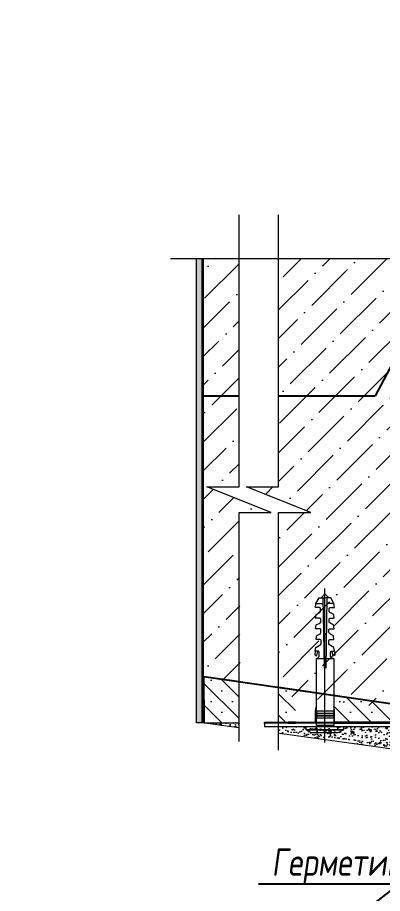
# Model space of a CAD drawing. Header units: millimetres. Extents: x -136099598 to 11807193, y 0 to 779331.
# Drawn here: x 702925 to 706241, y 211576 to 219539 of the extents above; entities that cross this region are included whole.
import ezdxf
from ezdxf import colors
from ezdxf.entities.mleader import LeaderData, LeaderLine
from ezdxf.math import Vec2, Vec3

# ---------------------------------------------------------------- set-up
doc = ezdxf.new("R2010")
doc.units = ezdxf.units.MM
doc.header["$MEASUREMENT"] = 0
doc.layers.get('0').update_dxf_attribs({"color": 250, "lineweight": 9})
doc.layers.add('!!_для разрезов', color=7, linetype='Continuous')
doc.layers.add('Тонкая', color=7, linetype='Continuous')
for name, color, linetype, lineweight in [('+АР_Размеры', 252, 'Continuous', 9), ('_Штриховки', 250, 'Continuous', 13), ('TN-СТЯЖКА', 252, 'Continuous', 15), ('АР_Отметки', 250, 'Continuous', 15), ('АР_Тонкие', 250, 'Continuous', 5), ('Рисунок', 6, 'Continuous', 35)]:
    doc.layers.add(name, color=color, linetype=linetype, lineweight=lineweight)
doc.styles.add('ISOCPEUR', font='isocpeur.ttf', dxfattribs={"width": 0.7})
doc.styles.add('Архитект', font='isocpeur.ttf', dxfattribs={"width": 0.8, "oblique": 8})

# ---------------------------------------------------------------- blocks, each defined once
blk = doc.blocks.new('_DotSmall')
at = {"color": 0, "linetype": 'ByBlock', "const_width": 0.5}
blk.add_lwpolyline([(-0.0625, 0, 1), (0.0625, 0, 1)], format="xyb", close=True, dxfattribs=at)

msp = doc.modelspace()

# ---------------------------------------------------------------- hatches: boundary and pattern name
at = {"layer": '!!_для разрезов', "linetype": 'Continuous', "lineweight": 18}
h = msp.add_hatch(dxfattribs=at)
h.set_pattern_fill('SACNCR', color=253, scale=57.83317)
h.set_pattern_definition([(135, (1672149.05, -919200.28), (97.379378, 97.379378), []), (135, (1672051.67, -919200.28), (97.379378, 97.379378), [0, -137.715236])])
h.paths.add_polyline_path([(705808.339, 213376.499), (705808.339, 213128.767), (706394.476, 213128.767), (707509.798, 213119.803), (707509.798, 213128.767)])
h.paths.add_polyline_path([(705296.614, 213451.006), (705296.614, 213130.43), (705169.186, 213130.43), (705169.186, 213128.767), (705449.706, 213128.767), (705449.706, 213428.716)])
h.paths.add_polyline_path([(704937.982, 213128.767), (704937.982, 213503.223), (704618.139, 213549.792), (704620.024, 213128.767)])
h = msp.add_hatch()
h.set_pattern_fill('AR-CONC', scale=0.578332, angle=180, style=0)
h.set_pattern_definition([(130, (3811948.04, 2301583.88), (-105.3631696, -9.2180785), [11.017219, -121.189408]), (185, (3811948.04, 2301583.88), (20.3820435, 110.4941134), [8.813775, -96.9515265]), (79.549, (3811939.26, 2301583.11), (-84.981507, 101.275532), [9.3631903, -102.9950928]), (133.8158, (3811948.04, 2301613.26), (-156.773603, -24.314411), [16.5258284, -181.784112]), (83.3644, (3811934.97, 2301611.23), (-137.298395, 143.094043), [14.0447854, -154.492639]), (188.816, (3811948.04, 2301613.26), (-137.29861, 143.0937895), [13.220663, -145.42729]), (159, (3811933.35, 2301605.91), (-87.6836915, -59.1433913), [11.017219, -121.189408]), (214, (3811933.35, 2301605.91), (-35.7420722, 106.52174), [8.813775, -96.9515265]), (108.5486, (3811926.04, 2301600.99), (-123.4255223, 47.3785857), [9.3631903, -102.9950928]), (142.5, (3811948.038, 2301583.88), (-1.78623717, 48.9008595), [0, -95.7763565, 0, -98.420489, 0, -97.3187671]), (172.5, (3811948.04, 2301583.88), (-38.6439291, 57.9376023), [0, -56.11436835, 0, -93.5729127, 0, -37.0913037]), (212.5, (3811980.795, 2301583.88), (-78.41633964, -3.31311426), [0, -36.7240631, 0, -114.5790767, 0, -152.0376211]), (222.5, (3811995.485, 2301583.88), (-85.6678015, 14.7049458), [0, -47.741282, 0, -76.0922587, 0, -107.9687454])])
h.paths.add_polyline_path([(704550.291, 213128.767), (704606.967, 213128.767), (704606.967, 217349.008), (704550.291, 217349.008)])
h = msp.add_hatch()
h.set_pattern_fill('AR-CONC', scale=0.578332, angle=180, style=0)
h.set_pattern_definition([(130, (3812724.85, 2302161.756), (-105.3631696, -9.2180785), [11.017219, -121.189408]), (185, (3812724.85, 2302161.76), (20.3820435, 110.4941134), [8.813775, -96.9515265]), (79.549, (3812716.07, 2302160.99), (-84.981507, 101.275532), [9.3631903, -102.9950928]), (133.8158, (3812724.85, 2302191.13), (-156.773603, -24.314411), [16.5258284, -181.784112]), (83.3644, (3812711.78, 2302189.11), (-137.298395, 143.094043), [14.0447854, -154.492639]), (188.816, (3812724.85, 2302191.13), (-137.29861, 143.0937895), [13.220663, -145.42729]), (159, (3812710.16, 2302183.79), (-87.6836915, -59.1433913), [11.017219, -121.189408]), (214, (3812710.16, 2302183.79), (-35.7420722, 106.52174), [8.813775, -96.9515265]), (108.5486, (3812702.85, 2302178.86), (-123.4255223, 47.3785857), [9.3631903, -102.9950928]), (142.5, (3812724.846, 2302161.756), (-1.78623717, 48.9008595), [0, -95.7763565, 0, -98.420489, 0, -97.3187671]), (172.5, (3812724.846, 2302161.756), (-38.6439291, 57.9376023), [0, -56.11436835, 0, -93.5729127, 0, -37.0913037]), (212.5, (3812757.604, 2302161.756), (-78.41633964, -3.31311426), [0, -36.7240631, 0, -114.5790767, 0, -152.0376211]), (222.5, (3812772.294, 2302161.756), (-85.6678015, 14.7049458), [0, -47.741282, 0, -76.0922587, 0, -107.9687454])])
h.paths.add_polyline_path([(704606.967, 213128.767), (704937.982, 213082.854), (704937.982, 213128.767)])
h = msp.add_hatch()
h.set_pattern_fill('AR-CONC', scale=0.578332, angle=180, style=0)
h.set_pattern_definition([(130, (3812724.85, 2302393.09), (-105.3631696, -9.2180785), [11.017219, -121.189408]), (185, (3812724.85, 2302393.09), (20.3820435, 110.4941134), [8.813775, -96.9515265]), (79.549, (3812716.07, 2302392.32), (-84.981507, 101.275532), [9.3631903, -102.9950928]), (133.8158, (3812724.85, 2302422.47), (-156.773603, -24.314411), [16.5258284, -181.784112]), (83.3644, (3812711.78, 2302420.44), (-137.298395, 143.094043), [14.0447854, -154.492639]), (188.816, (3812724.85, 2302422.47), (-137.29861, 143.0937895), [13.220663, -145.42729]), (159, (3812710.16, 2302415.12), (-87.6836915, -59.1433913), [11.017219, -121.189408]), (214, (3812710.16, 2302415.12), (-35.7420722, 106.52174), [8.813775, -96.9515265]), (108.5486, (3812702.85, 2302410.19), (-123.4255223, 47.3785857), [9.3631903, -102.9950928]), (142.5, (3812724.846, 2302393.09), (-1.78623717, 48.9008595), [0, -95.7763565, 0, -98.420489, 0, -97.3187671]), (172.5, (3812724.846, 2302393.09), (-38.6439291, 57.9376023), [0, -56.11436835, 0, -93.5729127, 0, -37.0913037]), (212.5, (3812757.604, 2302393.09), (-78.41633964, -3.31311426), [0, -36.7240631, 0, -114.5790767, 0, -152.0376211]), (222.5, (3812772.294, 2302393.09), (-85.6678015, 14.7049458), [0, -47.741282, 0, -76.0922587, 0, -107.9687454])])
h.paths.add_polyline_path([(705296.614, 213033.111), (707123.215, 212779.757), (706880.728, 213093.97), (705296.614, 213093.97)])
at = {"layer": '_Штриховки'}
h = msp.add_hatch(dxfattribs=at)
h.set_pattern_fill('ANSI36', color=256, scale=57.83317, angle=90, style=0)
h.set_pattern_definition([(225, (720107.76, 315308.2), (-357.05772, -97.37938), [459.0508, -91.81016, 0, -91.81016])])
h.paths.add_polyline_path([(704948.292, 213501.722), (704937.982, 215038.865), (705230.397, 215038.865), (704645.566, 215271.998), (704937.982, 215271.998), (704937.982, 217349.008), (704606.967, 217349.008), (704606.967, 213554.507)])
h.paths.add_polyline_path([(705296.614, 215038.865), (705296.614, 213378.309), (707509.798, 213128.767), (708438.092, 213128.767), (709129.126, 214521.39), (709129.126, 215741.546), (707596.099, 215741.546), (707509.349, 215828.296), (707596.099, 215915.045), (709129.126, 215915.045), (709129.126, 217349.008), (705296.614, 217349.008), (705296.614, 215271.998), (705004.198, 215271.998), (705589.03, 215038.865)])

# ---------------------------------------------------------------- linework, layer by layer
at = {"layer": '!!_для разрезов', "color": 251, "linetype": 'Continuous', "lineweight": 18}
for points in [[(704937.982, 213503.223), (704618.139, 213549.792), (704620.024, 213128.767), (704937.982, 213128.767)], [(705808.339, 213128.767), (706394.476, 213128.767), (706394.476, 213128.767), (707509.798, 213128.767), (705296.614, 213451.006)], [(705169.186, 213128.767), (705449.706, 213128.767)]]:
    msp.add_lwpolyline(points, dxfattribs=at)
at = {"layer": '+АР_Размеры', "ltscale": 100}
for points in [[(704937.982, 212957.666), (704937.982, 215038.865), (705230.397, 215038.865), (704645.566, 215271.998), (704937.982, 215271.998), (704937.982, 217746.132)], [(705296.614, 212878.554), (705296.614, 215038.865), (705589.03, 215038.865), (705004.198, 215271.998), (705296.614, 215271.998), (705296.614, 217746.132)], [(704316.197, 217349.008), (707555.038, 217349.008), (707555.038, 217056.593), (707788.171, 217641.424), (707788.171, 217349.008), (712118.036, 217349.008)]]:
    msp.add_lwpolyline(points, dxfattribs=at)
for p, q in [((705683.576, 214264.491), (705717.991, 214299.786)), ((705717.991, 212948.317), (705717.991, 214349.938)), ((705752.405, 214264.491), (705717.991, 214299.786)), ((705636.599, 214212.449), (705700.944, 214212.449)), ((705700.144, 214264.491), (705709.965, 213625.726)), ((705735.837, 214264.491), (705726.017, 213625.726)), ((705799.382, 214212.449), (705735.037, 214212.449)), ((705709.965, 213625.726), (705717.991, 213625.726)), ((705632.663, 213242.753), (705640.239, 213279.692)), ((705805.643, 213242.753), (705798.885, 213279.692)), ((705632.663, 213130.43), (705632.663, 213242.753)), ((705805.643, 213130.43), (705805.643, 213242.753)), ((705169.186, 213128.767, 0), (708431.935, 213128.767))]:
    msp.add_line(p, q)
at = {"const_width": 8.675}
for points in [[(704550.291, 213128.767), (704550.291, 217349.008)], [(704937.982, 213082.854), (704606.967, 213128.767)], [(707123.215, 212779.757), (705296.614, 213033.111)]]:
    msp.add_lwpolyline(points, dxfattribs=at)
for points in [[(705640.239, 213711.408, 0.13729106), (705665.803, 213730.638), (705666.272, 213769.134, 0.46714389), (705657.816, 213777.567), (705630.021, 213777.685), (705636.662, 213812.977), (705667.164, 213829.826, 0.20387197), (705682.698, 213846.138), (705683.389, 213874.82, 0.32098307), (705672.967, 213885.771), (705637.114, 213884.398), (705641.043, 213919.137), (705668.124, 213934.427, 0.30995909), (705682.309, 213950.723), (705682.343, 213970.397, 0.57018912), (705670.622, 213981.695), (705633.634, 213980.734), (705638.722, 214017.649), (705665.262, 214030.454, 0.23444999), (705679.759, 214046.428), (705680.236, 214068.04, 0.34499151), (705670.779, 214077.765), (705632.643, 214077.501), (705638.159, 214112.722), (705671.799, 214131.158, 0.20583325), (705678.892, 214140.883), (705678.367, 214164.539, 0.41139008), (705669.173, 214174.79), (705632.133, 214174.527), (705636.599, 214212.449), (705664.707, 214264.491), (705717.991, 214264.491, 6.88764558)], [(705795.742, 213711.408, -0.13729106), (705770.178, 213730.638), (705769.709, 213769.134, -0.46714389), (705778.165, 213777.567), (705805.96, 213777.685), (705799.319, 213812.977), (705768.817, 213829.826, -0.20387197), (705753.283, 213846.138), (705752.592, 213874.82, -0.32098307), (705763.014, 213885.771), (705798.867, 213884.398), (705794.938, 213919.137), (705767.857, 213934.427, -0.30995909), (705753.672, 213950.723), (705753.638, 213970.397, -0.57018912), (705765.359, 213981.695), (705802.348, 213980.734), (705797.259, 214017.649), (705770.719, 214030.454, -0.23444999), (705756.222, 214046.428), (705755.746, 214068.04, -0.34499151), (705765.202, 214077.765), (705803.338, 214077.501), (705797.822, 214112.722), (705764.182, 214131.158, -0.20583325), (705757.089, 214140.883), (705757.615, 214164.539, -0.41139008), (705766.809, 214174.79), (705803.848, 214174.527), (705799.382, 214212.449), (705771.275, 214264.491), (705717.991, 214264.491, -6.88764558)], [(705630.021, 213777.685), (705627.461, 213748.474, 0.70861554), (705645.097, 213740.487), (705653.508, 213777.586)], [(705805.96, 213777.685), (705808.52, 213748.474, -0.70861554), (705790.884, 213740.487), (705782.473, 213777.586)]]:
    msp.add_lwpolyline(points, format="xyb")
for points in [[(705640.239, 213102.372), (705640.239, 213711.408), (705798.885, 213711.408), (705798.885, 213102.372)], [(705640.239, 213234.369), (705640.239, 213213.397), (705798.885, 213213.397), (705798.885, 213234.369)], [(705640.239, 213213.397), (705640.239, 213192.426), (705798.885, 213192.426), (705798.885, 213213.397)], [(705640.239, 213192.426), (705640.239, 213171.454), (705798.885, 213171.454), (705798.885, 213192.426)], [(706908.408, 213130.43), (705169.186, 213130.43), (705169.186, 213093.97), (706880.728, 213093.97), (707229.76, 212736.29), (707697.157, 212736.29), (707697.157, 212775.824), (707249.604, 212775.824)], [(705548.195, 213064.387), (705548.243, 213093.97), (705887.738, 213093.97), (705887.689, 213064.387)], [(705887.689, 213064.387), (705836.218, 213035.125), (705596.399, 213035.125), (705548.195, 213064.387)]]:
    msp.add_lwpolyline(points, close=True)
at = {"layer": 'TN-СТЯЖКА'}
msp.add_lwpolyline([(704606.967, 213128.767), (704550.291, 213128.767), (704550.291, 217349.008), (704606.967, 217349.008)], close=True, dxfattribs=at)
at = {"layer": 'Рисунок'}
for p, q in [((704606.967, 217349.008), (704606.967, 213128.767)), ((705449.706, 213128.767), (705383.776, 213128.767)), ((709129.126, 213128.767), (705808.339, 213128.767))]:
    msp.add_line(p, q, dxfattribs=at)
at = {"layer": 'Тонкая', "ltscale": 100}
for p, q in [((706538.2, 216788.45), (706173.851, 216100.235)), ((704618.139, 216100.235), (704937.982, 216100.235)), ((705296.614, 216100.235), (706173.851, 216100.235)), ((704618.139, 213549.792), (707509.798, 213128.767))]:
    msp.add_line(p, q, dxfattribs=at)

# ---------------------------------------------------------------- leaders
at = {"layer": 'АР_Отметки'}
ml = msp.add_multileader_mtext('Standard', dxfattribs=at)
ml.set_content('Л.2', color=256, style='ISOCPEUR')
ml.set_leader_properties(color=256, linetype='Continuous', lineweight=-1)
ml.set_arrow_properties(name='DOTSMALL')
ml.build(insert=Vec2(0, 0))
ml.multileader.update_dxf_attribs({"has_text_frame": 1, "text_left_attachment_type": 4, "text_right_attachment_type": 4, "dogleg_length": 100, "arrow_head_size": 280.8})
ctx = ml.context
ctx.base_point, ctx.char_height, ctx.arrow_head_size, ctx.landing_gap_size, ctx.plane_origin = Vec3(757009.836, 304935.888), 390, 280.8, 78, Vec3(796377.867, 286803.821)
ctx.left_attachment, ctx.right_attachment = 4, 4
notes = []
notes.append((ctx, [(0, (0, 0, 0), (0, 0), (1, 0), 1, [])]))
ctx.mtext.insert, ctx.mtext.width, ctx.mtext.line_spacing_style, ctx.mtext.flow_direction = Vec3(757087.836, 305455.888), 1330.20737, 2, 5
at = {"layer": 'АР_Тонкие'}
ml = msp.add_multileader_mtext('Standard', dxfattribs=at)
ml.set_content('\\pxsm1,ql;Монтажная пена', color=256, style='Архитект')
ml.set_leader_properties()
ml.build(insert=Vec2(0, 0))
ml.multileader.update_dxf_attribs({"text_left_attachment_type": 6, "text_right_attachment_type": 6, "dogleg_length": 100, "arrow_head_size": 250})
ctx = ml.context
ctx.base_point, ctx.char_height, ctx.arrow_head_size, ctx.landing_gap_size, ctx.plane_origin, ctx.plane_x_axis = Vec3(705366.666, 210940.835), 250, 250, 25, Vec3(687458.746, 195736.032), Vec3(-1, 0)
ctx.left_attachment, ctx.right_attachment = 6, 6
notes.append((ctx, [(1, (1, 1, 0), (705466.666, 210940.835), (-1, 0), 100, [(0, [(708014.291, 212934.188)], 0, [])])]))
ctx.mtext.insert, ctx.mtext.width, ctx.mtext.defined_height, ctx.mtext.flow_direction = Vec3(703226.53, 211240.835), 4915.01488, 660.993, 5
ml = msp.add_multileader_mtext('Standard', dxfattribs=at)
ml.set_content('\\pxsm1,ql;Герметик', color=256, style='Архитект')
ml.set_leader_properties()
ml.build(insert=Vec2(0, 0))
ml.multileader.update_dxf_attribs({"text_left_attachment_type": 6, "text_right_attachment_type": 6, "dogleg_length": 100, "arrow_head_size": 250})
ctx = ml.context
ctx.base_point, ctx.char_height, ctx.arrow_head_size, ctx.landing_gap_size, ctx.plane_origin, ctx.plane_x_axis = Vec3(706433.063, 211662.03), 250, 250, 25, Vec3(681552.885, 196036.267), Vec3(-1, 0)
ctx.left_attachment, ctx.right_attachment = 6, 6
notes.append((ctx, [(1, (1, 1, 0), (706533.063, 211662.03), (-1, 0), 100, [(0, [(707163.576, 212398.391)], 0, [])])]))
ctx.mtext.insert, ctx.mtext.width, ctx.mtext.defined_height, ctx.mtext.flow_direction = Vec3(705232.927, 211987.03), 4915.01488, 660.993, 5
for ctx, leaders in notes:
    for number, flags, end, landing, length, lines in leaders:
        leader = LeaderData()
        leader.index, (leader.has_last_leader_line, leader.has_dogleg_vector, leader.attachment_direction) = number, flags
        leader.last_leader_point, leader.dogleg_vector, leader.dogleg_length = Vec3(end), Vec3(landing), length
        for number, points, colour, breaks in lines:
            line = LeaderLine()
            line.index, line.vertices, line.color, line.breaks = number, Vec3.list(points), colors.encode_raw_color(colour), breaks
            leader.lines.append(line)
        ctx.leaders.append(leader)

doc.saveas('drawing.dxf')
